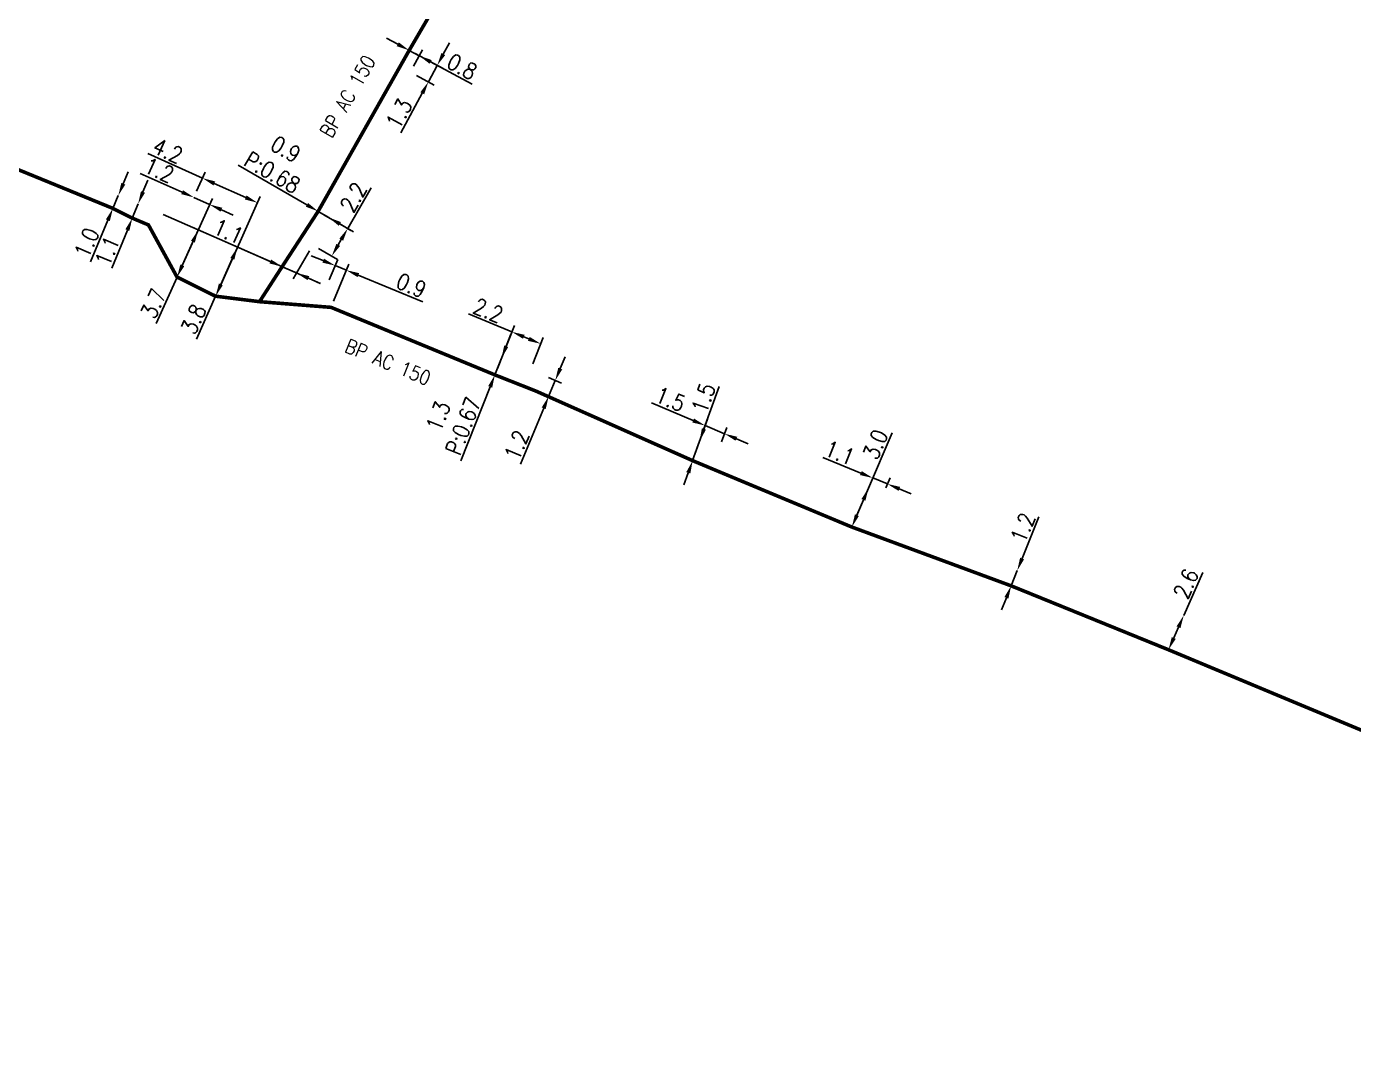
# Model space of a CAD drawing. Header units: millimetres. Extents: x 185000 to 186000, y 127990 to 129010.
# Drawn here: x 185784.8 to 185877.5, y 128755.7 to 128826.4 of the extents above; entities that cross this region are included whole.
import ezdxf
from ezdxf.enums import TextEntityAlignment as Align

# ---------------------------------------------------------------- set-up
doc = ezdxf.new("R2010")
doc.units = ezdxf.units.MM
doc.header["$PDMODE"] = 34
doc.linetypes.add('L_25_AP', pattern=[2000, 1000, 1000])
doc.layers.get('DEFPOINTS').update_dxf_attribs({"linetype": 'CONTINUOUS'})
doc.layers.add('L_150', color=1, linetype='CONTINUOUS')
doc.styles.get("Standard").update_dxf_attribs({"font": 'romans.shx', "width": 0.85})
doc.dimstyles.get("Standard").update_dxf_attribs({"dimtxt": 1.5, "dimasz": 1.2, "dimexe": 0.625, "dimexo": 0.625, "dimgap": 0.25, "dimtad": 1, "dimdec": 1, "dimzin": 0, "dimdsep": 46, "dimtxsty": 'Standard', "dimcen": -0.5, "dimadec": 0, "dimazin": 0, "dimtfac": 1, "dimtdec": 1, "dimtmove": 0, "dimatfit": 3, "dimfxl": 0, "dimtolj": 1, "dimtzin": 0, "dimarcsym": 0})

# ---------------------------------------------------------------- blocks, each defined once
blk = doc.blocks.new('*D693')
at = {"layer": 'DEFPOINTS', "color": 0, "linetype": 'Continuous', "transparency": 16777216}
for p in [(185791.253, 128814.604), (185791.253, 128814.604), (185790.876, 128813.71)]:
    blk.add_point(p, dxfattribs=at)
at = {"layer": 'L_150', "color": 0, "linetype": 'Continuous', "lineweight": -2, "transparency": 16777216}
for p, q in [((185791.602, 128815.433), (185791.952, 128816.262)), ((185791.253, 128814.604), (185790.876, 128813.71)), ((185790.526, 128812.881), (185789.305, 128809.985))]:
    blk.add_line(p, q, dxfattribs=at)
at = {"layer": 'L_150', "color": 0, "linetype": 'Continuous', "transparency": 16777216}
for points in [[(185791.464, 128815.491), (185791.74, 128815.375), (185791.253, 128814.604)], [(185790.388, 128812.939), (185790.664, 128812.822), (185790.876, 128813.71)]]:
    blk.add_solid(points, dxfattribs=at)
at = {"layer": 'L_150', "color": 0, "linetype": 'Continuous', "transparency": 16777216, "insert": (185789.05, 128811.31), "char_height": 1.125, "attachment_point": 5, "rotation": 67.13675}
blk.add_mtext('\\A1;1.0', dxfattribs=at)
blk = doc.blocks.new('*D694')
at = {"layer": 'DEFPOINTS', "color": 0, "linetype": 'Continuous', "transparency": 16777216}
for p in [(185820.739, 128804.262), (185817.54, 128802.092), (185820.015, 128802.424)]:
    blk.add_point(p, dxfattribs=at)
at = {"layer": 'L_150', "color": 0, "linetype": 'Continuous', "lineweight": -2, "transparency": 16777216}
for p, q in [((185818.724, 128805.092), (185815.693, 128806.342)), ((185817.712, 128802.528), (185818.896, 128805.529)), ((185819.907, 128804.605), (185819.556, 128804.75)), ((185820.187, 128802.86), (185820.911, 128804.698))]:
    blk.add_line(p, q, dxfattribs=at)
at = {"layer": 'L_150', "color": 0, "linetype": 'Continuous', "transparency": 16777216}
for points in [[(185819.613, 128804.888), (185819.499, 128804.611), (185818.724, 128805.092)], [(185819.965, 128804.744), (185819.85, 128804.466), (185820.739, 128804.262)]]:
    blk.add_solid(points, dxfattribs=at)
at = {"layer": 'L_150', "color": 0, "linetype": 'Continuous', "transparency": 16777216, "insert": (185817.078, 128806.582), "char_height": 1.125, "attachment_point": 5, "rotation": 337.60584}
blk.add_mtext('\\A1;2.2', dxfattribs=at)
blk = doc.blocks.new('*D695')
at = {"layer": 'DEFPOINTS', "color": 0, "linetype": 'Continuous', "transparency": 16777216}
for p in [(185817.999, 128803.255), (185817.999, 128803.255), (185817.54, 128802.092)]:
    blk.add_point(p, dxfattribs=at)
at = {"layer": 'L_150', "color": 0, "linetype": 'Continuous', "lineweight": -2, "transparency": 16777216}
for p, q in [((185818.329, 128804.092), (185818.659, 128804.929)), ((185817.999, 128803.255), (185817.54, 128802.092)), ((185817.21, 128801.255), (185815.172, 128796.087))]:
    blk.add_line(p, q, dxfattribs=at)
at = {"layer": 'L_150', "color": 0, "linetype": 'Continuous', "transparency": 16777216}
for points in [[(185818.19, 128804.147), (185818.469, 128804.037), (185817.999, 128803.255)], [(185817.071, 128801.31), (185817.35, 128801.2), (185817.54, 128802.092)]]:
    blk.add_solid(points, dxfattribs=at)
at = {"layer": 'L_150', "color": 0, "linetype": 'Continuous', "transparency": 16777216, "insert": (185814.456, 128798.871), "char_height": 1.125, "attachment_point": 5, "rotation": 68.47401}
blk.add_mtext('\\A1;1.3\\PP:0.67', dxfattribs=at)
blk = doc.blocks.new('*D696')
at = {"layer": 'DEFPOINTS', "color": 0, "linetype": 'Continuous', "transparency": 16777216}
for p in [(185820.839, 128802.081), (185821.753, 128801.7), (185820.378, 128800.973)]:
    blk.add_point(p, dxfattribs=at)
at = {"layer": 'L_150', "color": 0, "linetype": 'Continuous', "lineweight": -2, "transparency": 16777216}
for p, q in [((185822.099, 128802.531), (185822.445, 128803.362)), ((185821.272, 128801.9), (185822.186, 128801.52)), ((185821.753, 128801.7), (185821.292, 128800.592)), ((185820.81, 128800.793), (185821.725, 128800.412)), ((185820.946, 128799.761), (185819.324, 128795.868))]:
    blk.add_line(p, q, dxfattribs=at)
at = {"layer": 'L_150', "color": 0, "linetype": 'Continuous', "transparency": 16777216}
for points in [[(185821.961, 128802.588), (185822.238, 128802.473), (185821.753, 128801.7)], [(185820.807, 128799.819), (185821.084, 128799.704), (185821.292, 128800.592)]]:
    blk.add_solid(points, dxfattribs=at)
at = {"layer": 'L_150', "color": 0, "linetype": 'Continuous', "transparency": 16777216, "insert": (185819.063, 128797.191), "char_height": 1.125, "attachment_point": 5, "rotation": 67.38953}
blk.add_mtext('\\A1;1.2', dxfattribs=at)
blk = doc.blocks.new('*D697')
at = {"layer": 'DEFPOINTS', "color": 0, "linetype": 'Continuous', "transparency": 16777216}
for p in [(185806.388, 128809.719), (185805.796, 128808.282), (185806.106, 128806.803)]:
    blk.add_point(p, dxfattribs=at)
at = {"layer": 'L_150', "color": 0, "linetype": 'Continuous', "lineweight": -2, "transparency": 16777216}
for p, q in [((185805.556, 128810.062), (185804.724, 128810.405)), ((185805.975, 128808.716), (185806.567, 128810.152)), ((185806.285, 128807.236), (185807.353, 128809.829)), ((185806.388, 128809.719), (185807.174, 128809.395)), ((185808.006, 128809.052), (185812.502, 128807.2))]:
    blk.add_line(p, q, dxfattribs=at)
at = {"layer": 'L_150', "color": 0, "linetype": 'Continuous', "transparency": 16777216}
for points in [[(185805.613, 128810.2), (185805.499, 128809.923), (185806.388, 128809.719)], [(185808.064, 128809.191), (185807.949, 128808.914), (185807.174, 128809.395)]]:
    blk.add_solid(points, dxfattribs=at)
at = {"layer": 'L_150', "color": 0, "linetype": 'Continuous', "transparency": 16777216, "insert": (185811.709, 128808.338), "char_height": 1.125, "attachment_point": 5, "rotation": 337.60825}
blk.add_mtext('\\A1;0.9', dxfattribs=at)
blk = doc.blocks.new('*D698')
at = {"layer": 'DEFPOINTS', "color": 0, "linetype": 'Continuous', "transparency": 16777216}
for p in [(185796.531, 128814.474), (185796.531, 128814.474), (185795.354, 128808.914)]:
    blk.add_point(p, dxfattribs=at)
at = {"layer": 'L_150', "color": 0, "linetype": 'Continuous', "lineweight": -2, "transparency": 16777216}
for p, q in [((185795.71, 128814.842), (185792.781, 128816.155)), ((185795.546, 128809.342), (185797.818, 128814.411)), ((185797.626, 128813.983), (185796.531, 128814.474)), ((185798.448, 128813.615), (185799.269, 128813.247))]:
    blk.add_line(p, q, dxfattribs=at)
at = {"layer": 'L_150', "color": 0, "linetype": 'Continuous', "transparency": 16777216}
for points in [[(185795.771, 128814.979), (185795.649, 128814.705), (185796.531, 128814.474)], [(185798.509, 128813.752), (185798.386, 128813.478), (185797.626, 128813.983)]]:
    blk.add_solid(points, dxfattribs=at)
at = {"layer": 'L_150', "color": 0, "linetype": 'Continuous', "transparency": 16777216, "insert": (185794.11, 128816.381), "char_height": 1.125, "attachment_point": 5, "rotation": 335.85332}
blk.add_mtext('\\A1;1.2', dxfattribs=at)
blk = doc.blocks.new('*D699')
at = {"layer": 'DEFPOINTS', "color": 0, "linetype": 'Continuous', "transparency": 16777216}
for p in [(185796.83, 128812.206), (185795.354, 128808.914), (185805.796, 128808.282)]:
    blk.add_point(p, dxfattribs=at)
at = {"layer": 'L_150', "color": 0, "linetype": 'Continuous', "lineweight": -2, "transparency": 16777216}
for p, q in [((185805.367, 128808.47), (185796.4, 128812.394)), ((185796.462, 128811.385), (185795.722, 128809.735)), ((185795.354, 128808.914), (185793.905, 128805.682))]:
    blk.add_line(p, q, dxfattribs=at)
at = {"layer": 'L_150', "color": 0, "linetype": 'Continuous', "transparency": 16777216}
for points in [[(185796.325, 128811.446), (185796.598, 128811.324), (185796.83, 128812.206)], [(185795.585, 128809.797), (185795.859, 128809.674), (185795.354, 128808.914)]]:
    blk.add_solid(points, dxfattribs=at)
at = {"layer": 'L_150', "color": 0, "linetype": 'Continuous', "transparency": 16777216, "insert": (185793.707, 128807.074), "char_height": 1.125, "attachment_point": 5, "rotation": 65.85332}
blk.add_mtext('\\A1;3.7', dxfattribs=at)
blk = doc.blocks.new('*D700')
at = {"layer": 'DEFPOINTS', "color": 0, "linetype": 'Continuous', "transparency": 16777216}
for p in [(185792.635, 128814.021), (185792.635, 128814.021), (185792.23, 128813.03)]:
    blk.add_point(p, dxfattribs=at)
at = {"layer": 'L_150', "color": 0, "linetype": 'Continuous', "lineweight": -2, "transparency": 16777216}
for p, q in [((185792.975, 128814.854), (185793.316, 128815.687)), ((185792.635, 128814.021), (185792.23, 128813.03)), ((185791.889, 128812.197), (185790.803, 128809.542))]:
    blk.add_line(p, q, dxfattribs=at)
at = {"layer": 'L_150', "color": 0, "linetype": 'Continuous', "transparency": 16777216}
for points in [[(185792.837, 128814.911), (185793.114, 128814.797), (185792.635, 128814.021)], [(185791.75, 128812.254), (185792.028, 128812.141), (185792.23, 128813.03)]]:
    blk.add_solid(points, dxfattribs=at)
at = {"layer": 'L_150', "color": 0, "linetype": 'Continuous', "transparency": 16777216, "insert": (185790.481, 128810.737), "char_height": 1.125, "attachment_point": 5, "rotation": 67.75488}
blk.add_mtext('\\A1;1.1', dxfattribs=at)
blk = doc.blocks.new('*D701')
at = {"layer": 'DEFPOINTS', "color": 0, "linetype": 'Continuous', "transparency": 16777216}
for p in [(185805.201, 128813.502), (185804.825, 128811.155), (185806.154, 128810.386)]:
    blk.add_point(p, dxfattribs=at)
at = {"layer": 'L_150', "color": 0, "linetype": 'Continuous', "lineweight": -2, "transparency": 16777216}
for p, q in [((185807.266, 128812.308), (185808.907, 128815.146)), ((185805.606, 128813.268), (185807.671, 128812.073)), ((185806.605, 128811.165), (185806.815, 128811.529)), ((185805.231, 128810.92), (185806.56, 128810.152))]:
    blk.add_line(p, q, dxfattribs=at)
at = {"layer": 'L_150', "color": 0, "linetype": 'Continuous', "transparency": 16777216}
for points in [[(185806.685, 128811.604), (185806.945, 128811.454), (185807.266, 128812.308)], [(185806.475, 128811.24), (185806.734, 128811.09), (185806.154, 128810.386)]]:
    blk.add_solid(points, dxfattribs=at)
at = {"layer": 'L_150', "color": 0, "linetype": 'Continuous', "transparency": 16777216, "insert": (185807.663, 128814.492), "char_height": 1.125, "attachment_point": 5, "rotation": 59.95199}
blk.add_mtext('\\A1;2.2', dxfattribs=at)
blk = doc.blocks.new('*D702')
at = {"layer": 'DEFPOINTS', "color": 0, "linetype": 'Continuous', "transparency": 16777216}
for p in [(185805.201, 128813.502), (185805.937, 128813.077), (185805.937, 128813.077)]:
    blk.add_point(p, dxfattribs=at)
at = {"layer": 'L_150', "color": 0, "linetype": 'Continuous', "lineweight": -2, "transparency": 16777216}
for p, q in [((185804.422, 128813.953), (185799.613, 128816.735)), ((185805.937, 128813.077), (185805.201, 128813.502)), ((185806.716, 128812.626), (185807.495, 128812.175))]:
    blk.add_line(p, q, dxfattribs=at)
at = {"layer": 'L_150', "color": 0, "linetype": 'Continuous', "transparency": 16777216}
for points in [[(185804.497, 128814.083), (185804.347, 128813.823), (185805.201, 128813.502)], [(185806.791, 128812.756), (185806.64, 128812.496), (185805.937, 128813.077)]]:
    blk.add_solid(points, dxfattribs=at)
at = {"layer": 'L_150', "color": 0, "linetype": 'Continuous', "transparency": 16777216, "insert": (185802.473, 128817.03), "char_height": 1.125, "attachment_point": 5, "rotation": 329.95199}
blk.add_mtext('\\A1;0.9\\PP:0.68', dxfattribs=at)
blk = doc.blocks.new('*D703')
at = {"layer": 'DEFPOINTS', "color": 0, "linetype": 'Continuous', "transparency": 16777216}
for p in [(185833.567, 128797.986), (185833.21, 128796.981), (185831.341, 128796.107)]:
    blk.add_point(p, dxfattribs=at)
at = {"layer": 'L_150', "color": 0, "linetype": 'Continuous', "lineweight": -2, "transparency": 16777216}
for p, q in [((185831.384, 128798.907), (185828.468, 128800.137)), ((185831.498, 128796.549), (185832.37, 128798.999)), ((185833.567, 128797.986), (185832.213, 128798.557)), ((185833.367, 128797.423), (185833.725, 128798.428)), ((185834.396, 128797.636), (185835.226, 128797.286))]:
    blk.add_line(p, q, dxfattribs=at)
at = {"layer": 'L_150', "color": 0, "linetype": 'Continuous', "transparency": 16777216}
for points in [[(185831.442, 128799.045), (185831.325, 128798.769), (185832.213, 128798.557)], [(185834.455, 128797.774), (185834.338, 128797.498), (185833.567, 128797.986)]]:
    blk.add_solid(points, dxfattribs=at)
at = {"layer": 'L_150', "color": 0, "linetype": 'Continuous', "transparency": 16777216, "insert": (185829.792, 128800.392), "char_height": 1.125, "attachment_point": 5, "rotation": 337.12826}
blk.add_mtext('\\A1;1.5', dxfattribs=at)
blk = doc.blocks.new('*D704')
at = {"layer": 'DEFPOINTS', "color": 0, "linetype": 'Continuous', "transparency": 16777216}
for p in [(185831.827, 128797.473), (185831.827, 128797.473), (185831.341, 128796.107)]:
    blk.add_point(p, dxfattribs=at)
at = {"layer": 'L_150', "color": 0, "linetype": 'Continuous', "lineweight": -2, "transparency": 16777216}
for p, q in [((185832.129, 128798.321), (185833.182, 128801.281)), ((185831.341, 128796.107), (185831.827, 128797.473)), ((185831.039, 128795.259), (185830.737, 128794.411))]:
    blk.add_line(p, q, dxfattribs=at)
at = {"layer": 'L_150', "color": 0, "linetype": 'Continuous', "transparency": 16777216}
for points in [[(185831.987, 128798.371), (185832.27, 128798.27), (185831.827, 128797.473)], [(185830.898, 128795.309), (185831.18, 128795.209), (185831.341, 128796.107)]]:
    blk.add_solid(points, dxfattribs=at)
at = {"layer": 'L_150', "color": 0, "linetype": 'Continuous', "transparency": 16777216, "insert": (185832.1, 128800.476), "char_height": 1.125, "attachment_point": 5, "rotation": 70.40991}
blk.add_mtext('\\A1;1.5', dxfattribs=at)
blk = doc.blocks.new('*D705')
at = {"layer": 'DEFPOINTS', "color": 0, "linetype": 'Continuous', "transparency": 16777216}
for p in [(185844.635, 128793.78), (185844.935, 128794.48), (185842.454, 128791.475)]:
    blk.add_point(p, dxfattribs=at)
at = {"layer": 'L_150', "color": 0, "linetype": 'Continuous', "lineweight": -2, "transparency": 16777216}
for p, q in [((185843.084, 128795.239), (185840.419, 128796.331)), ((185842.638, 128791.906), (185844.101, 128795.328)), ((185844.935, 128794.48), (185843.917, 128794.897)), ((185844.819, 128794.211), (185845.119, 128794.911)), ((185845.767, 128794.139), (185846.6, 128793.798))]:
    blk.add_line(p, q, dxfattribs=at)
at = {"layer": 'L_150', "color": 0, "linetype": 'Continuous', "transparency": 16777216}
for points in [[(185843.141, 128795.377), (185843.027, 128795.1), (185843.917, 128794.897)], [(185845.824, 128794.278), (185845.71, 128794), (185844.935, 128794.48)]]:
    blk.add_solid(points, dxfattribs=at)
at = {"layer": 'L_150', "color": 0, "linetype": 'Continuous', "transparency": 16777216, "insert": (185841.614, 128796.651), "char_height": 1.125, "attachment_point": 5, "rotation": 337.719}
blk.add_mtext('\\A1;1.1', dxfattribs=at)
blk = doc.blocks.new('*D706')
at = {"layer": 'DEFPOINTS', "color": 0, "linetype": 'Continuous', "transparency": 16777216}
for p in [(185843.617, 128794.197), (185843.617, 128794.197), (185842.454, 128791.475)]:
    blk.add_point(p, dxfattribs=at)
at = {"layer": 'L_150', "color": 0, "linetype": 'Continuous', "lineweight": -2, "transparency": 16777216}
for p, q in [((185843.617, 128794.197), (185845.26, 128798.039)), ((185842.807, 128792.303), (185843.263, 128793.369))]:
    blk.add_line(p, q, dxfattribs=at)
at = {"layer": 'L_150', "color": 0, "linetype": 'Continuous', "transparency": 16777216}
for points in [[(185843.126, 128793.428), (185843.401, 128793.31), (185843.617, 128794.197)], [(185842.67, 128792.362), (185842.945, 128792.244), (185842.454, 128791.475)]]:
    blk.add_solid(points, dxfattribs=at)
at = {"layer": 'L_150', "color": 0, "linetype": 'Continuous', "transparency": 16777216, "insert": (185844.103, 128797.24), "char_height": 1.125, "attachment_point": 5, "rotation": 66.85326}
blk.add_mtext('\\A1;3.0', dxfattribs=at)
blk = doc.blocks.new('*D707')
at = {"layer": 'DEFPOINTS', "color": 0, "linetype": 'Continuous', "transparency": 16777216}
for p in [(185854.001, 128788.439), (185854.001, 128788.439), (185853.575, 128787.372)]:
    blk.add_point(p, dxfattribs=at)
at = {"layer": 'L_150', "color": 0, "linetype": 'Continuous', "lineweight": -2, "transparency": 16777216}
for p, q in [((185854.335, 128789.275), (185855.501, 128792.193)), ((185853.575, 128787.372), (185854.001, 128788.439)), ((185853.241, 128786.536), (185852.907, 128785.7))]:
    blk.add_line(p, q, dxfattribs=at)
at = {"layer": 'L_150', "color": 0, "linetype": 'Continuous', "transparency": 16777216}
for points in [[(185854.196, 128789.331), (185854.474, 128789.22), (185854.001, 128788.439)], [(185853.102, 128786.591), (185853.38, 128786.48), (185853.575, 128787.372)]]:
    blk.add_solid(points, dxfattribs=at)
at = {"layer": 'L_150', "color": 0, "linetype": 'Continuous', "transparency": 16777216, "insert": (185854.388, 128791.43), "char_height": 1.125, "attachment_point": 5, "rotation": 68.22741}
blk.add_mtext('\\A1;1.2', dxfattribs=at)
blk = doc.blocks.new('*D708')
at = {"layer": 'DEFPOINTS', "color": 0, "linetype": 'Continuous', "transparency": 16777216}
for p in [(185865.618, 128785.307), (185865.618, 128785.307), (185864.558, 128782.911)]:
    blk.add_point(p, dxfattribs=at)
at = {"layer": 'L_150', "color": 0, "linetype": 'Continuous', "lineweight": -2, "transparency": 16777216}
for p, q in [((185865.618, 128785.307), (185866.944, 128788.305)), ((185864.922, 128783.734), (185865.254, 128784.484))]:
    blk.add_line(p, q, dxfattribs=at)
at = {"layer": 'L_150', "color": 0, "linetype": 'Continuous', "transparency": 16777216}
for points in [[(185865.117, 128784.544), (185865.391, 128784.423), (185865.618, 128785.307)], [(185864.785, 128783.795), (185865.059, 128783.673), (185864.558, 128782.911)]]:
    blk.add_solid(points, dxfattribs=at)
at = {"layer": 'L_150', "color": 0, "linetype": 'Continuous', "transparency": 16777216, "insert": (185865.777, 128787.521), "char_height": 1.125, "attachment_point": 5, "rotation": 66.13851}
blk.add_mtext('\\A1;2.6', dxfattribs=at)
blk = doc.blocks.new('*D781')
at = {"layer": 'DEFPOINTS', "color": 0, "linetype": 'Continuous', "transparency": 16777216}
for p in [(185811.556, 128824.735), (185811.646, 128823.211), (185812.897, 128822.54)]:
    blk.add_point(p, dxfattribs=at)
at = {"layer": 'L_150', "color": 0, "linetype": 'Continuous', "lineweight": -2, "transparency": 16777216}
for p, q in [((185813.937, 128824.478), (185814.363, 128825.271)), ((185811.969, 128824.513), (185813.925, 128823.463)), ((185813.512, 128823.685), (185812.897, 128822.54)), ((185812.059, 128822.99), (185813.31, 128822.318)), ((185812.471, 128821.747), (185810.985, 128818.979))]:
    blk.add_line(p, q, dxfattribs=at)
at = {"layer": 'L_150', "color": 0, "linetype": 'Continuous', "transparency": 16777216}
for points in [[(185813.805, 128824.549), (185814.07, 128824.407), (185813.512, 128823.685)], [(185812.339, 128821.818), (185812.603, 128821.676), (185812.897, 128822.54)]]:
    blk.add_solid(points, dxfattribs=at)
at = {"layer": 'L_150', "color": 0, "linetype": 'Continuous', "transparency": 16777216, "insert": (185810.854, 128820.321), "char_height": 1.125, "attachment_point": 5, "rotation": 61.76987}
blk.add_mtext('\\A1;1.3', dxfattribs=at)
blk = doc.blocks.new('*D782')
at = {"layer": 'DEFPOINTS', "color": 0, "linetype": 'Continuous', "transparency": 16777216}
for p in [(185811.556, 128824.735), (185812.261, 128824.357), (185811.646, 128823.211)]:
    blk.add_point(p, dxfattribs=at)
at = {"layer": 'L_150', "color": 0, "linetype": 'Continuous', "lineweight": -2, "transparency": 16777216}
for p, q in [((185810.763, 128825.161), (185809.97, 128825.587)), ((185811.556, 128824.735), (185812.261, 128824.357)), ((185811.868, 128823.624), (185812.483, 128824.77)), ((185813.054, 128823.931), (185815.942, 128822.38))]:
    blk.add_line(p, q, dxfattribs=at)
at = {"layer": 'L_150', "color": 0, "linetype": 'Continuous', "transparency": 16777216}
for points in [[(185810.834, 128825.293), (185810.692, 128825.029), (185811.556, 128824.735)], [(185813.125, 128824.063), (185812.983, 128823.799), (185812.261, 128824.357)]]:
    blk.add_solid(points, dxfattribs=at)
at = {"layer": 'L_150', "color": 0, "linetype": 'Continuous', "transparency": 16777216, "insert": (185815.249, 128823.603), "char_height": 1.125, "attachment_point": 5, "rotation": 331.76987}
blk.add_mtext('\\A1;0.8', dxfattribs=at)
blk = doc.blocks.new('*D2002')
at = {"layer": 'DEFPOINTS', "color": 0, "linetype": 'Continuous', "transparency": 16777216}
for p in [(185804.825, 128811.155), (185802.687, 128809.643), (185803.695, 128809.202)]:
    blk.add_point(p, dxfattribs=at)
at = {"layer": 'L_150', "color": 0, "linetype": 'Continuous', "lineweight": -2, "transparency": 16777216}
for p, q in [((185801.863, 128810.004), (185797.743, 128811.807)), ((185804.589, 128810.747), (185803.459, 128808.794)), ((185803.695, 128809.202), (185802.687, 128809.643)), ((185804.52, 128808.841), (185805.344, 128808.48))]:
    blk.add_line(p, q, dxfattribs=at)
at = {"layer": 'L_150', "color": 0, "linetype": 'Continuous', "transparency": 16777216}
for points in [[(185801.923, 128810.141), (185801.803, 128809.866), (185802.687, 128809.643)], [(185804.58, 128808.979), (185804.459, 128808.704), (185803.695, 128809.202)]]:
    blk.add_solid(points, dxfattribs=at)
at = {"layer": 'L_150', "color": 0, "linetype": 'Continuous', "transparency": 16777216, "insert": (185798.945, 128812.099), "char_height": 1.125, "attachment_point": 5, "rotation": 336.36571}
blk.add_mtext('\\A1;1.1', dxfattribs=at)
blk = doc.blocks.new('*D2003')
at = {"layer": 'DEFPOINTS', "color": 0, "linetype": 'Continuous', "transparency": 16777216}
for p in [(185797.135, 128815.82), (185796.531, 128814.474), (185798.044, 128807.582)]:
    blk.add_point(p, dxfattribs=at)
at = {"layer": 'L_150', "color": 0, "linetype": 'Continuous', "lineweight": -2, "transparency": 16777216}
for p, q in [((185797.135, 128815.82), (185793.322, 128817.529)), ((185796.723, 128814.902), (185797.326, 128816.248)), ((185800.146, 128814.47), (185797.956, 128815.452)), ((185798.236, 128808.009), (185801.159, 128814.53))]:
    blk.add_line(p, q, dxfattribs=at)
at = {"layer": 'L_150', "color": 0, "linetype": 'Continuous', "transparency": 16777216}
for points in [[(185798.017, 128815.589), (185797.895, 128815.315), (185797.135, 128815.82)], [(185800.207, 128814.607), (185800.085, 128814.333), (185800.967, 128814.102)]]:
    blk.add_solid(points, dxfattribs=at)
at = {"layer": 'L_150', "color": 0, "linetype": 'Continuous', "transparency": 16777216, "insert": (185794.714, 128817.727), "char_height": 1.125, "attachment_point": 5, "rotation": 335.85332}
blk.add_mtext('\\A1;4.2', dxfattribs=at)
blk = doc.blocks.new('*D2004')
at = {"layer": 'DEFPOINTS', "color": 0, "linetype": 'Continuous', "transparency": 16777216}
for p in [(185793.961, 128813.462), (185799.578, 128811.003), (185798.044, 128807.582)]:
    blk.add_point(p, dxfattribs=at)
at = {"layer": 'L_150', "color": 0, "linetype": 'Continuous', "lineweight": -2, "transparency": 16777216}
for p, q in [((185794.39, 128813.274), (185800.008, 128810.816)), ((185799.21, 128810.182), (185798.412, 128808.403)), ((185798.044, 128807.582), (185796.703, 128804.59))]:
    blk.add_line(p, q, dxfattribs=at)
at = {"layer": 'L_150', "color": 0, "linetype": 'Continuous', "transparency": 16777216}
for points in [[(185799.073, 128810.244), (185799.347, 128810.121), (185799.578, 128811.003)], [(185798.275, 128808.464), (185798.549, 128808.341), (185798.044, 128807.582)]]:
    blk.add_solid(points, dxfattribs=at)
at = {"layer": 'L_150', "color": 0, "linetype": 'Continuous', "transparency": 16777216, "insert": (185796.505, 128805.982), "char_height": 1.125, "attachment_point": 5, "rotation": 65.85332}
blk.add_mtext('\\A1;3.8', dxfattribs=at)

msp = doc.modelspace()

# ---------------------------------------------------------------- linework, layer by layer
at = {"layer": 'L_150', "linetype": 'L_25_AP', "const_width": 0.25, "flags": 128}
msp.add_lwpolyline([(185468.013, 128949.611), (185469.778, 128949.259), (185469.778, 128949.259), (185470.279, 128949.159), (185480.415, 128944.613), (185491.91, 128939.927), (185491.91, 128939.927), (185498.661, 128937.098), (185500.43, 128936.356), (185502.63, 128935.942), (185504.112, 128935.278), (185504.112, 128935.278), (185513.214, 128931.201, -0.347084), (185513.335, 128930.921, 0.514698), (185513.474, 128930.661), (185518.797, 128928.076), (185540.799, 128919.222), (185551.843, 128914.582), (185551.843, 128914.582), (185562.817, 128909.986), (185573.878, 128905.32), (185584.668, 128900.753), (185595.54, 128896.158), (185606.532, 128891.465), (185617.393, 128886.725), (185617.393, 128886.725), (185628.335, 128882.024), (185628.335, 128882.024), (185639.327, 128877.578), (185639.603, 128877.46), (185650.272, 128872.89), (185650.272, 128872.89), (185661.213, 128868.235), (185661.213, 128868.235), (185667.159, 128865.748), (185694.026, 128854.507), (185704.861, 128849.945), (185715.827, 128845.292), (185725.329, 128841.247), (185725.329, 128841.247), (185736.35, 128836.629), (185750.197, 128830.768), (185753.548, 128829.35), (185779.722, 128818.272), (185779.722, 128818.272), (185779.722, 128818.272), (185779.722, 128818.272), (185779.722, 128818.272), (185779.722, 128818.272), (185779.722, 128818.272), (185779.722, 128818.272), (185779.722, 128818.272), (185790.876, 128813.71), (185792.23, 128813.03), (185793.359, 128812.554), (185793.359, 128812.554), (185795.354, 128808.914), (185798.044, 128807.582), (185801.11, 128807.2), (185806.106, 128806.803), (185806.106, 128806.803), (185817.54, 128802.092), (185820.378, 128800.973), (185820.378, 128800.973), (185831.341, 128796.107), (185842.454, 128791.475), (185853.575, 128787.372), (185853.575, 128787.372), (185864.558, 128782.911), (185864.558, 128782.911), (185886.73, 128773.666), (185886.73, 128773.666), (185897.731, 128769.206), (185908.838, 128764.836), (185920.221, 128761.703), (185931.684, 128758.321), (185932.848, 128758.022), (185936.241, 128757.15), (185936.241, 128757.15), (185947.185, 128756.194), (185949.861, 128755.777), (185953.825, 128756.4), (185954.175, 128756.455)], format="xyb", dxfattribs=at)
msp.add_lwpolyline([(185953.825, 128756.4), (185954.42, 128758.367), (185957.559, 128768.746), (185957.559, 128768.746), (185961.309, 128780.028), (185961.309, 128780.028), (185964.67, 128791.547), (185965.342, 128793.851), (185966.061, 128806.449), (185964.503, 128807.725), (185955.816, 128815.817), (185946.928, 128823.712), (185938.272, 128832.172), (185938.272, 128832.172), (185933.659, 128836.463), (185933.659, 128836.463), (185933.632, 128836.489), (185933.279, 128836.476), (185932.914, 128836.082), (185928.518, 128831.321), (185928.164, 128831.306), (185927.447, 128831.958), (185926.751, 128832.591), (185924.671, 128834.486), (185916.212, 128842.344), (185907.534, 128850.063), (185900.109, 128857.532), (185896.646, 128863.905), (185892.744, 128875.16), (185889.089, 128886.482), (185885.721, 128897.895), (185881.759, 128909.119), (185879.087, 128917.728), (185878.926, 128917.818), (185875.485, 128918.381), (185872.659, 128918.843), (185871.931, 128918.611), (185871.386, 128917.986), (185870.99, 128917.532), (185864.046, 128908.797), (185864.046, 128908.797), (185856.528, 128899.522), (185849.365, 128890.122), (185846.37, 128885.566), (185846.37, 128885.566), (185840.437, 128875.575), (185834.793, 128865.469), (185831.871, 128860.28), (185828.908, 128855.02), (185823.166, 128844.63), (185823.166, 128844.63), (185811.556, 128824.735), (185805.201, 128813.502), (185802.687, 128809.643), (185801.11, 128807.2)], dxfattribs=at)

# ---------------------------------------------------------------- texts
at = {"layer": 'L_150', "linetype": 'Continuous', "width": 0.85}
for rotation, p in [(60.22, (185807.259, 128821.527)), (337.60825, (185810.076, 128802.983))]:
    msp.add_text('BP AC 150', height=1, rotation=rotation, dxfattribs=at).set_placement(p, align=Align.MIDDLE)

# ---------------------------------------------------------------- dimensions: what is measured, and where the dimension line sits
at = {"layer": 'L_150', "linetype": 'Continuous'}
for base, p1, p2, angle, override, picture, middle in [((185812.897, 128822.54), (185811.556, 128824.735), (185811.646, 128823.211), 61.76987, {"dimscale": 0.75, "dimatfit": 0}, '*D781', (185811.515, 128819.966)), ((185812.261, 128824.357), (185811.556, 128824.735), (185811.646, 128823.211), 151.76987, {"dimscale": 0.75, "dimatfit": 0}, '*D782', (185814.895, 128822.943)), ((185797.135, 128815.82), (185798.044, 128807.582), (185796.531, 128814.474), 335.85332, {"dimscale": 0.75}, '*D2003', (185794.407, 128817.043)), ((185796.531, 128814.474), (185795.354, 128808.914), (185796.531, 128814.474), 335.85332, {"dimscale": 0.75, "dimatfit": 0}, '*D698', (185793.804, 128815.697)), ((185791.253, 128814.604), (185790.876, 128813.71), (185791.253, 128814.604), 247.13675, {"dimscale": 0.75, "dimatfit": 0}, '*D693', (185789.741, 128811.018)), ((185792.635, 128814.021), (185792.23, 128813.03), (185792.635, 128814.021), 247.75488, {"dimscale": 0.75, "dimatfit": 0}, '*D700', (185791.175, 128810.453)), ((185806.154, 128810.386), (185805.201, 128813.502), (185804.825, 128811.155), 59.95199, {"dimscale": 0.75}, '*D701', (185808.312, 128814.116)), ((185806.3884, 128809.7189), (185806.1062, 128806.8027), (185805.7965, 128808.2823), 337.60825, {"dimscale": 0.75, "dimatfit": 0}, '*D697', (185811.4233, 128807.6445)), ((185820.739, 128804.262), (185817.54, 128802.092), (185820.015, 128802.424), 157.60584, {"dimscale": 0.75}, '*D694', (185816.792, 128805.888)), ((185821.753, 128801.7), (185820.378, 128800.973), (185820.839, 128802.081), 247.38953, {"dimscale": 0.75, "dimatfit": 0}, '*D696', (185819.755, 128796.903)), ((185831.827, 128797.4729), (185831.3408, 128796.1068), (185831.827, 128797.4729), 250.40991, {"dimscale": 0.75, "dimlfac": 1, "dimlunit": 2, "dimatfit": 0}, '*D704', (185832.8063, 128800.2248)), ((185843.617, 128794.197), (185842.454, 128791.475), (185843.617, 128794.197), 246.85326, {"dimscale": 0.75}, '*D706', (185844.792, 128796.946)), ((185844.935, 128794.48), (185842.454, 128791.475), (185844.635, 128793.78), 157.719, {"dimscale": 0.75, "dimatfit": 0}, '*D705', (185841.33, 128795.957)), ((185854.0014, 128788.4395), (185853.5748, 128787.3715), (185854.0014, 128788.4395), 248.22741, {"dimscale": 0.75, "dimlfac": 1, "dimlunit": 2, "dimatfit": 0}, '*D707', (185855.0848, 128791.1521)), ((185865.618, 128785.307), (185864.558, 128782.911), (185865.618, 128785.307), 246.13851, {"dimscale": 0.75}, '*D708', (185866.463, 128787.218))]:
    dim = msp.add_linear_dim(base=base, p1=p1, p2=p2, angle=angle, dimstyle='Standard', override=override, dxfattribs=at)
    dim.commit()
    dim.dimension.update_dxf_attribs({"geometry": picture, "text_midpoint": middle, "dimtype": 160})
for base, p1, p2, angle, text, override, picture, middle in [((185805.9365, 128813.0767), (185805.2007, 128813.5024), (185805.9365, 128813.0767), 149.95199, '<>\\PP:0.68', {"dimscale": 0.75, "dimatfit": 0}, '*D702', (185801.6278, 128815.5692)), ((185799.578, 128811.003), (185798.044, 128807.582), (185793.961, 128813.462), 245.85332, '3.8', {"dimscale": 0.75}, '*D2004', (185797.189, 128805.675)), ((185803.695, 128809.202), (185802.687, 128809.643), (185804.825, 128811.155), 156.36571, '1.1', {"dimscale": 0.75, "dimatfit": 0}, '*D2002', (185798.645, 128811.412)), ((185796.83, 128812.206), (185795.354, 128808.914), (185805.796, 128808.282), 245.85332, '3.7', {"dimscale": 0.75}, '*D699', (185794.391, 128806.767)), ((185817.999, 128803.255), (185817.54, 128802.092), (185817.999, 128803.255), 248.47401, '<>\\PP:0.67', {"dimscale": 0.75, "dimatfit": 0}, '*D695', (185816.026, 128798.252)), ((185833.567, 128797.986), (185831.341, 128796.107), (185833.21, 128796.981), 157.12826, '1.5', {"dimscale": 0.75, "dimatfit": 0}, '*D703', (185829.5, 128799.701))]:
    dim = msp.add_linear_dim(base=base, p1=p1, p2=p2, angle=angle, text=text, dimstyle='Standard', override=override, dxfattribs=at)
    dim.commit()
    dim.dimension.update_dxf_attribs({"geometry": picture, "text_midpoint": middle, "dimtype": 160})

doc.saveas('drawing.dxf')
